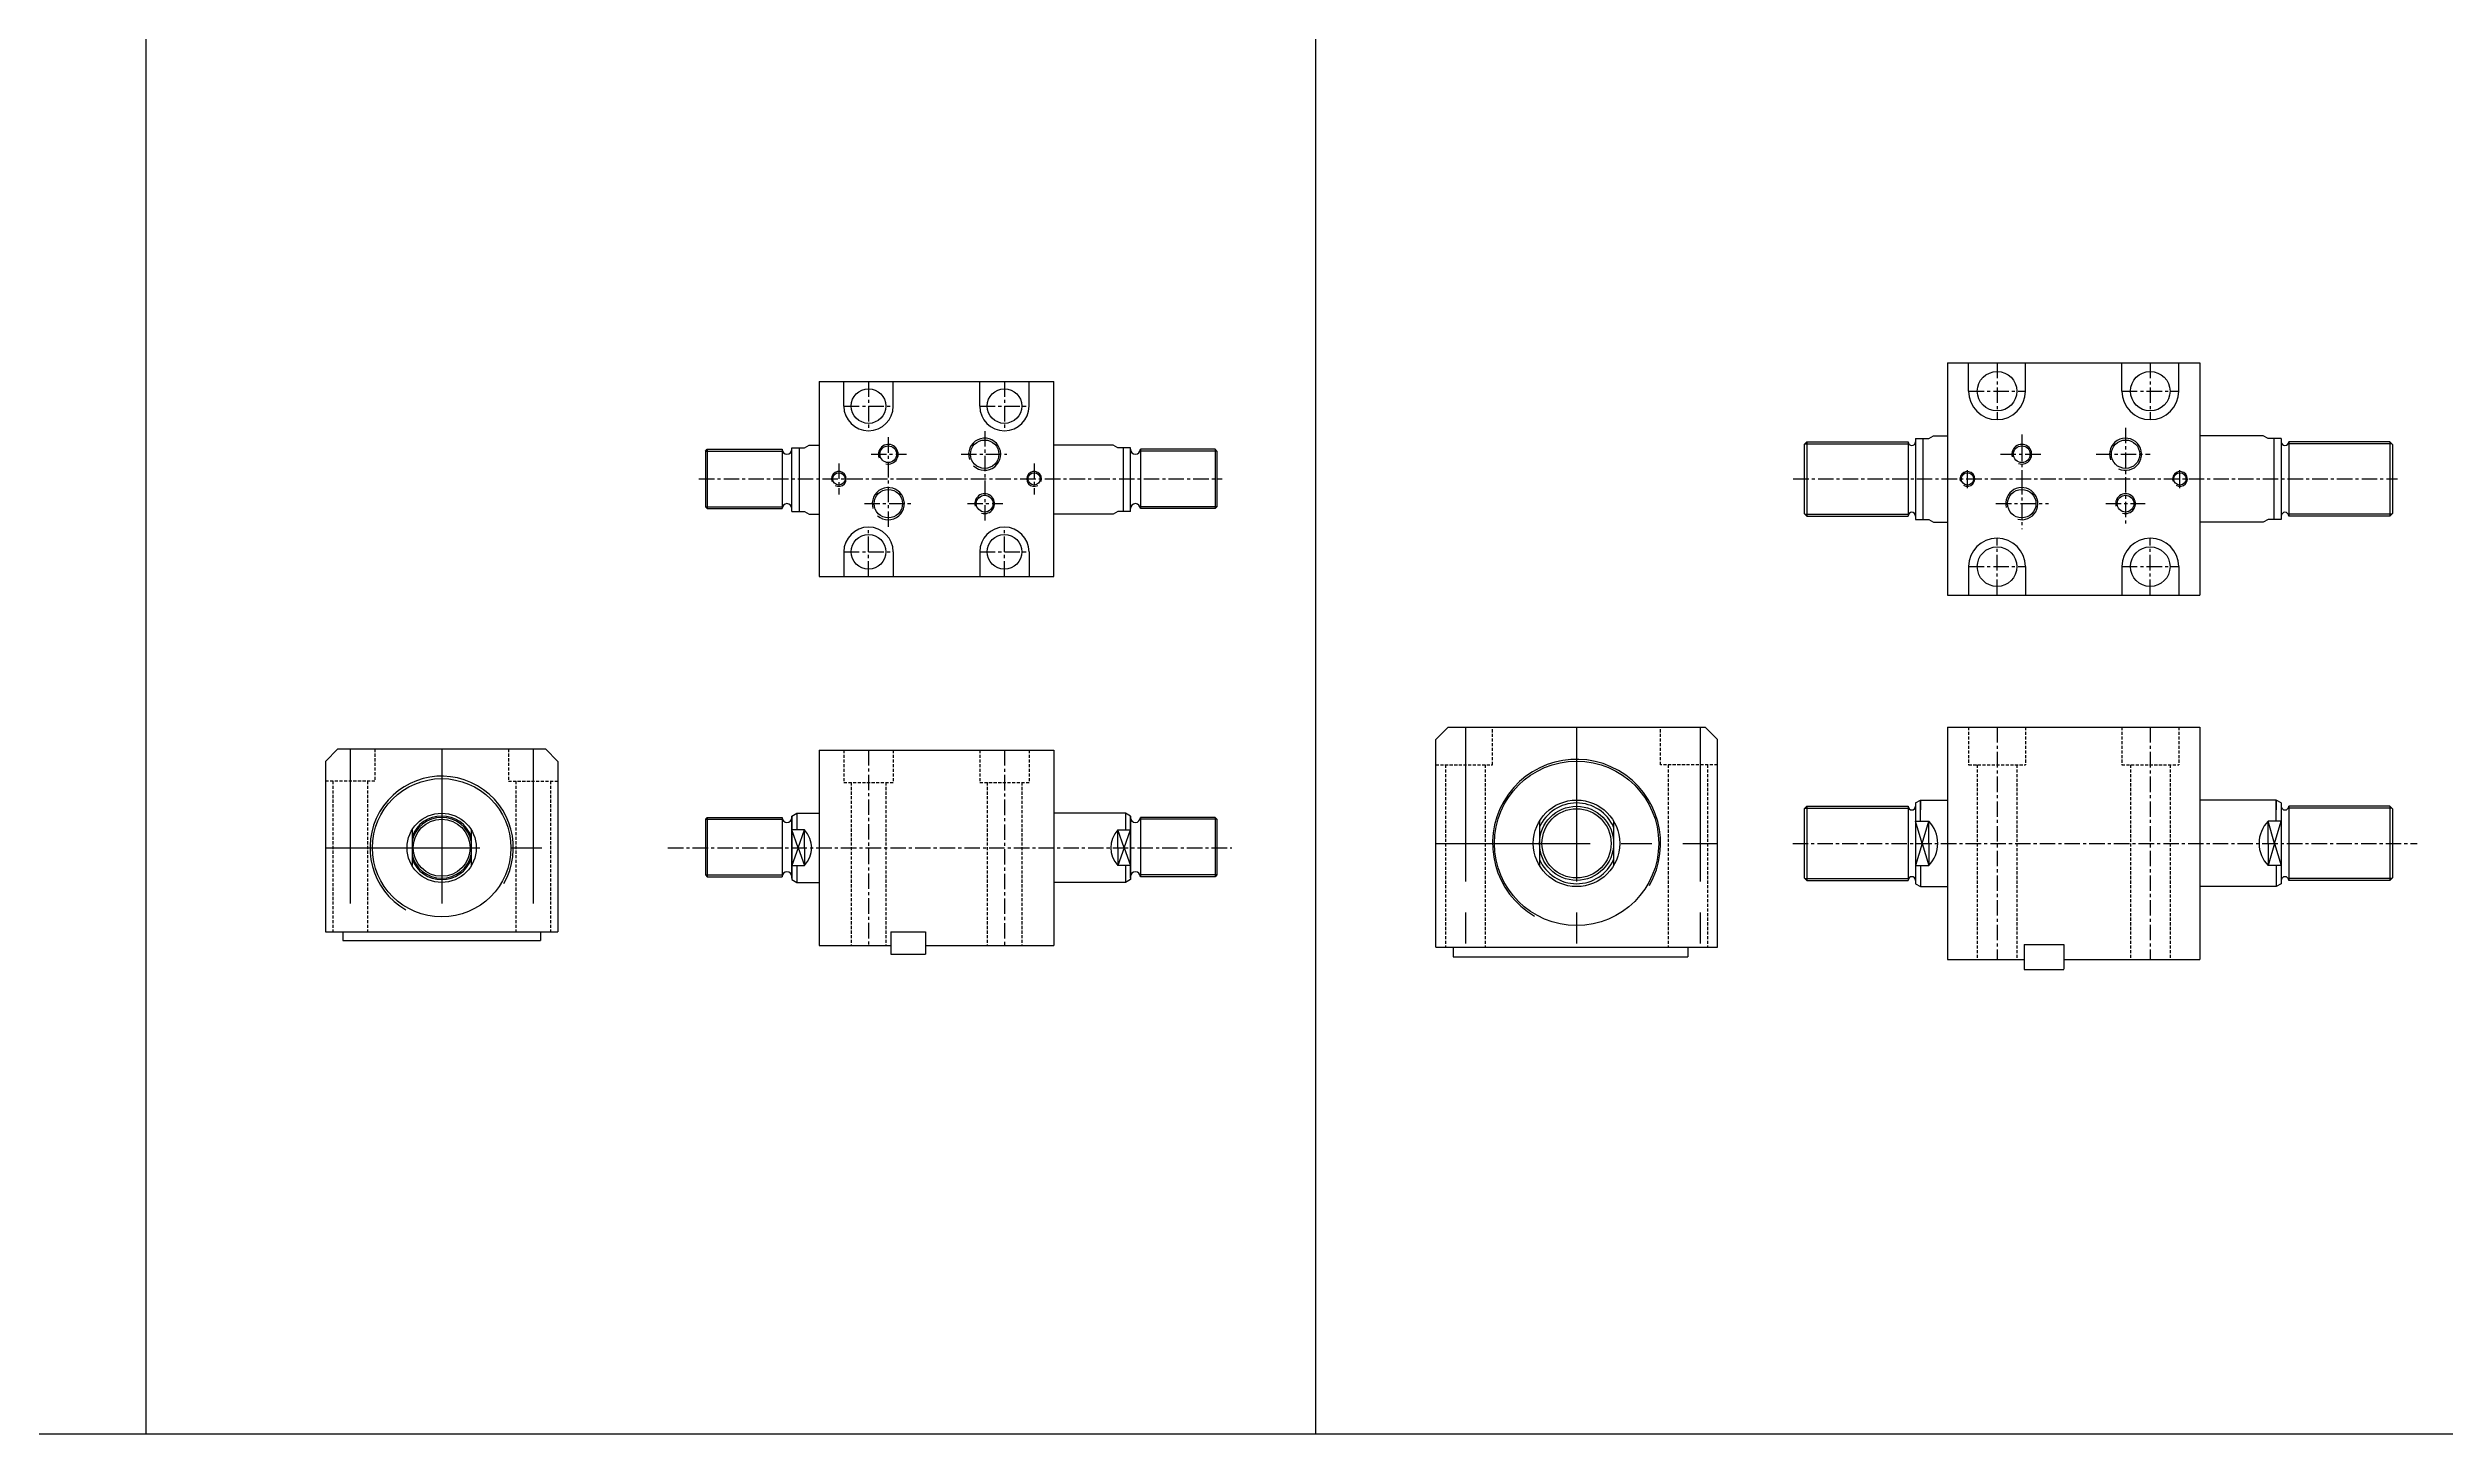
# Model space of a CAD drawing. Extents: x 0 to 3832, y 0 to 1298.
# Drawn here: x 1040 to 2009, y 0 to 561 of the extents above; entities that cross this region are included whole.
import ezdxf

# ---------------------------------------------------------------- set-up
doc = ezdxf.new("R2010")
doc.units = 0
doc.header["$LTSCALE"] = 5
doc.header["$MEASUREMENT"] = 0
doc.header["$PDMODE"] = 34
for name, pattern in [('CENTER', [2, 1.25, -0.25, 0.25, -0.25]), ('CENTERX2', [4, 2.5, -0.5, 0.5, -0.5]), ('HIDDEN', [0.375, 0.25, -0.125])]:
    doc.linetypes.add(name, pattern=pattern)
doc.layers.get('0').update_dxf_attribs({"linetype": 'CONTINUOUS'})
doc.layers.get('Defpoints').update_dxf_attribs({"linetype": 'CONTINUOUS'})
for name, color, linetype in [('CEN', 1, 'CENTERX2'), ('CL', 1, 'CENTER'), ('HIDDEN', 2, 'HIDDEN'), ('ML', 3, 'CONTINUOUS')]:
    doc.layers.add(name, color=color, linetype=linetype)
doc.styles.add('GHS', font='romans', dxfattribs={"bigfont": 'ghs'})
doc.styles.add('치수', font='romans.shx', dxfattribs={"width": 0.7, "oblique": 10, "bigfont": 'fhg.shx'})

msp = doc.modelspace()

# ---------------------------------------------------------------- linework, layer by layer
for p, q in [((1079.26, 0), (1079.26, 724)), ((1552.5, 0), (1552.5, 724)), ((1808.2, 433.57), (1808.2, 339.57)), ((1808.2, 433.57), (1910.2, 433.57)), ((1816.7, 422.07), (1816.7, 433.57)), ((1839.7, 422.07), (1839.7, 433.57)), ((1878.7, 422.07), (1878.7, 433.57)), ((1901.7, 422.07), (1901.7, 433.57)), ((1910.2, 433.57), (1910.2, 339.57)), ((1361.55, 416.07), (1361.55, 426.07)), ((1381.55, 416.07), (1381.55, 426.07)), ((1416.55, 416.07), (1416.55, 426.07)), ((1436.55, 416.07), (1436.55, 426.07)), ((1446.55, 347.07), (1446.55, 426.07)), ((1305.55, 397.82), (1306.3, 398.57)), ((1305.55, 397.82), (1305.55, 375.32)), ((1306.3, 398.57), (1336.55, 398.57)), ((1306.3, 398.57), (1306.3, 374.57)), ((1336.55, 398.57), (1336.55, 374.57)), ((1340.55, 373.43), (1340.55, 399.12)), ((1477.55, 373.43), (1477.55, 399.12)), ((1511.8, 398.57), (1481.55, 398.57)), ((1481.55, 398.57), (1481.55, 374.57)), ((1512.55, 397.82), (1511.8, 398.57)), ((1511.8, 398.57), (1511.8, 374.57)), ((1512.55, 397.82), (1512.55, 375.32)), ((1750.2, 400.57), (1751.2, 401.57)), ((1750.2, 400.57), (1750.2, 372.57)), ((1751.2, 401.57), (1792.2, 401.57)), ((1751.2, 401.57), (1751.2, 371.57)), ((1792.2, 401.57), (1792.2, 371.57)), ((1795.2, 402.91), (1795.2, 370.22)), ((1795.2, 402.91), (1800.54, 402.91)), ((1795.2, 402.91), (1795.2, 370.22)), ((1795.2, 402.57), (1795.2, 370.57)), ((1798.2, 402.91), (1798.2, 370.22)), ((1800.54, 402.91), (1802.54, 404.07)), ((1802.54, 404.07), (1808.2, 404.07)), ((1808.2, 400.07), (1808.2, 386.57)), ((1935.86, 404.07), (1910.2, 404.07)), ((1910.2, 400.07), (1910.2, 386.57)), ((1937.86, 402.91), (1935.86, 404.07)), ((1943.2, 402.91), (1937.86, 402.91)), ((1940.2, 402.91), (1940.2, 370.22)), ((1943.2, 402.91), (1943.2, 370.22)), ((1943.2, 402.91), (1943.2, 370.22)), ((1943.2, 402.57), (1943.2, 370.57)), ((1946.2, 401.57), (1946.2, 371.57)), ((1987.2, 401.57), (1946.2, 401.57)), ((1988.2, 400.57), (1987.2, 401.57)), ((1987.2, 401.57), (1987.2, 371.57)), ((1988.2, 400.57), (1988.2, 372.57)), ((1305.55, 375.32), (1306.3, 374.57)), ((1306.3, 374.57), (1336.55, 374.57)), ((1511.8, 374.57), (1481.55, 374.57)), ((1512.55, 375.32), (1511.8, 374.57)), ((1750.2, 372.57), (1751.2, 371.57)), ((1751.2, 371.57), (1792.2, 371.57)), ((1795.2, 370.22), (1800.54, 370.22)), ((1800.54, 370.22), (1802.54, 369.07)), ((1802.54, 369.07), (1808.2, 369.07)), ((1935.86, 369.07), (1910.2, 369.07)), ((1937.86, 370.22), (1935.86, 369.07)), ((1943.2, 370.22), (1937.86, 370.22)), ((1987.2, 371.57), (1946.2, 371.57)), ((1988.2, 372.57), (1987.2, 371.57)), ((1361.55, 357.07), (1361.55, 347.07)), ((1381.55, 357.07), (1381.55, 347.07)), ((1416.55, 357.07), (1416.55, 347.07)), ((1436.55, 357.07), (1436.55, 347.07)), ((1816.7, 351.07), (1816.7, 339.57)), ((1839.7, 351.07), (1839.7, 339.57)), ((1878.7, 351.07), (1878.7, 339.57)), ((1901.7, 351.07), (1901.7, 339.57)), ((1808.2, 339.57), (1910.2, 339.57)), ((1601.06, 281.09), (1606.06, 286.09)), ((1606.06, 286.09), (1710.06, 286.09)), ((1710.06, 286.09), (1715.06, 281.09)), ((1808.2, 286.09), (1808.2, 252.59)), ((1808.2, 286.09), (1910.2, 286.09)), ((1910.2, 286.09), (1910.2, 192.09)), ((1151.83, 272.28), (1156.83, 277.28)), ((1151.83, 272.28), (1151.83, 203.28)), ((1156.83, 277.28), (1240.83, 277.28)), ((1245.83, 272.28), (1240.83, 277.28)), ((1245.83, 272.28), (1245.83, 203.28)), ((1601.06, 197.09), (1601.06, 281.09)), ((1715.06, 197.09), (1715.06, 281.09)), ((1750.2, 253.09), (1751.2, 254.09)), ((1750.2, 253.09), (1750.2, 225.09)), ((1751.2, 254.09), (1792.2, 254.09)), ((1751.2, 254.09), (1751.2, 224.09)), ((1792.2, 254.09), (1792.2, 224.09)), ((1795.2, 255.44), (1797.2, 256.59)), ((1795.2, 255.44), (1795.2, 222.75)), ((1795.2, 255.09), (1795.2, 223.09)), ((1797.2, 256.59), (1808.2, 256.59)), ((1797.2, 256.59), (1797.2, 252.59)), ((1797.2, 248.11), (1797.2, 256.59)), ((1797.2, 248.11), (1797.2, 256.59)), ((1808.2, 252.59), (1808.2, 192.09)), ((1941.2, 256.59), (1910.2, 256.59)), ((1941.2, 256.59), (1941.2, 252.59)), ((1943.2, 255.44), (1941.2, 256.59)), ((1941.2, 248.11), (1941.2, 256.59)), ((1941.2, 248.11), (1941.2, 256.59)), ((1943.2, 255.44), (1943.2, 222.75)), ((1943.2, 255.09), (1943.2, 223.09)), ((1946.2, 254.09), (1946.2, 224.09)), ((1987.2, 254.09), (1946.2, 254.09)), ((1988.2, 253.09), (1987.2, 254.09)), ((1987.2, 254.09), (1987.2, 224.09)), ((1988.2, 253.09), (1988.2, 225.09)), ((1305.55, 248.82), (1306.3, 249.57)), ((1305.55, 248.82), (1305.55, 226.32)), ((1306.3, 249.57), (1336.55, 249.57)), ((1306.3, 249.57), (1306.3, 225.57)), ((1336.55, 249.57), (1336.55, 225.57)), ((1340.55, 225.01), (1340.55, 250.12)), ((1340.55, 249.84), (1340.55, 225.3)), ((1477.55, 225.01), (1477.55, 250.12)), ((1477.55, 249.84), (1477.55, 225.3)), ((1511.8, 249.57), (1481.55, 249.57)), ((1481.55, 249.57), (1481.55, 225.57)), ((1512.55, 248.82), (1511.8, 249.57)), ((1511.8, 249.57), (1511.8, 225.57)), ((1512.55, 248.82), (1512.55, 226.32)), ((1643.06, 248.11), (1643.06, 230.08)), ((1673.06, 248.11), (1673.06, 230.08)), ((1795.2, 248.11), (1800.54, 248.11)), ((1800.54, 239.09), (1800.54, 248.11)), ((1937.86, 239.09), (1937.86, 248.11)), ((1943.2, 248.11), (1937.86, 248.11)), ((1800.54, 239.09), (1800.54, 230.08)), ((1937.86, 239.09), (1937.86, 230.08)), ((1305.55, 226.32), (1306.3, 225.57)), ((1306.3, 225.57), (1336.55, 225.57)), ((1511.8, 225.57), (1481.55, 225.57)), ((1512.55, 226.32), (1511.8, 225.57)), ((1750.2, 225.09), (1751.2, 224.09)), ((1751.2, 224.09), (1792.2, 224.09)), ((1795.2, 230.08), (1800.54, 230.08)), ((1797.2, 230.08), (1797.2, 221.59)), ((1797.2, 230.08), (1797.2, 221.59)), ((1943.2, 230.08), (1937.86, 230.08)), ((1941.2, 230.08), (1941.2, 221.59)), ((1941.2, 230.08), (1941.2, 221.59)), ((1987.2, 224.09), (1946.2, 224.09)), ((1988.2, 225.09), (1987.2, 224.09)), ((1795.2, 222.75), (1797.2, 221.59)), ((1797.2, 221.59), (1808.2, 221.59)), ((1941.2, 221.59), (1910.2, 221.59)), ((1943.2, 222.75), (1941.2, 221.59)), ((1151.83, 203.28), (1245.83, 203.28)), ((1158.83, 203.28), (1158.83, 199.78)), ((1158.83, 199.78), (1238.83, 199.78)), ((1225.98, 203.28), (1245.83, 203.28)), ((1238.83, 203.28), (1238.83, 199.78)), ((1601.06, 197.09), (1715.06, 197.09)), ((1608.06, 197.09), (1608.06, 193.09)), ((1703.06, 197.09), (1703.06, 193.09)), ((1839.2, 198.09), (1855.2, 198.09)), ((1839.2, 198.09), (1839.2, 188.09)), ((1855.2, 198.09), (1855.2, 188.11)), ((1608.06, 193.09), (1703.06, 193.09)), ((1808.2, 192.09), (1839.2, 192.09)), ((1839.2, 188.09), (1855.2, 188.09)), ((1855.2, 192.09), (1910.2, 192.09)), ((2594, 0), (0, 0))]:
    msp.add_line(p, q)
at = {"color": 7}
for p, q in [((1351.55, 426.07), (1446.55, 426.07)), ((1351.55, 426.07), (1351.55, 347.07)), ((1340.55, 399.12), (1345.6, 399.12)), ((1343.55, 399.12), (1343.55, 373.43)), ((1345.6, 399.12), (1347.6, 400.28)), ((1347.6, 400.28), (1351.55, 400.28)), ((1470.49, 400.28), (1446.55, 400.28)), ((1472.49, 399.12), (1470.49, 400.28)), ((1477.55, 399.12), (1472.49, 399.12)), ((1474.55, 399.12), (1474.55, 373.43)), ((1340.55, 373.43), (1345.6, 373.43)), ((1345.6, 373.43), (1347.6, 372.28)), ((1347.6, 372.28), (1351.55, 372.28)), ((1470.49, 372.28), (1446.55, 372.28)), ((1472.49, 373.43), (1470.49, 372.28)), ((1477.55, 373.43), (1472.49, 373.43)), ((1351.55, 347.07), (1446.55, 347.07)), ((1351.55, 276.78), (1446.55, 276.78)), ((1351.55, 276.78), (1351.55, 237.28)), ((1446.55, 276.78), (1446.55, 197.78)), ((1340.55, 250.12), (1342.55, 251.28)), ((1340.55, 250.12), (1340.55, 224.43)), ((1345.6, 244.49), (1340.55, 244.49)), ((1342.55, 251.28), (1351.55, 251.28)), ((1342.55, 251.28), (1342.55, 244.49)), ((1345.6, 237.28), (1345.6, 244.49)), ((1475.55, 251.28), (1446.55, 251.28)), ((1472.49, 237.28), (1472.49, 244.49)), ((1472.49, 244.49), (1477.55, 244.49)), ((1477.55, 250.12), (1475.55, 251.28)), ((1475.55, 251.28), (1475.55, 244.49)), ((1477.55, 250.12), (1477.55, 224.43)), ((1345.6, 237.28), (1345.6, 230.07)), ((1351.55, 237.28), (1351.55, 197.78)), ((1472.49, 237.28), (1472.49, 230.07)), ((1340.55, 230.07), (1345.6, 230.07)), ((1340.55, 224.43), (1342.55, 223.28)), ((1342.55, 230.07), (1342.55, 223.28)), ((1342.55, 223.28), (1351.55, 223.28)), ((1475.55, 223.28), (1446.55, 223.28)), ((1477.55, 230.07), (1472.49, 230.07)), ((1475.55, 230.07), (1475.55, 223.28)), ((1477.55, 224.43), (1475.55, 223.28)), ((1351.55, 197.78), (1380.55, 197.78)), ((1380.55, 203.28), (1394.55, 203.28)), ((1380.55, 203.28), (1380.55, 194.28)), ((1380.55, 194.28), (1394.55, 194.28)), ((1394.55, 203.28), (1394.55, 194.28)), ((1394.55, 197.78), (1446.55, 197.78))]:
    msp.add_line(p, q, dxfattribs=at)
at = {"color": 3}
for p, q in [((1305.55, 397.82), (1336.69, 397.82)), ((1512.55, 397.82), (1481.4, 397.82)), ((1750.45, 400.82), (1792.2, 400.82)), ((1792.2, 400.82), (1792.36, 400.91)), ((1946.2, 400.82), (1946.05, 400.91)), ((1987.95, 400.82), (1946.2, 400.82)), ((1305.55, 375.32), (1336.69, 375.32)), ((1512.55, 375.32), (1481.4, 375.32)), ((1750.45, 372.32), (1792.2, 372.32)), ((1792.2, 372.32), (1792.36, 372.23)), ((1946.2, 372.32), (1946.05, 372.23)), ((1987.95, 372.32), (1946.2, 372.32)), ((1750.45, 253.34), (1792.2, 253.34)), ((1792.2, 253.34), (1792.36, 253.43)), ((1946.2, 253.34), (1946.05, 253.43)), ((1987.95, 253.34), (1946.2, 253.34)), ((1305.55, 248.82), (1336.69, 248.82)), ((1512.55, 248.82), (1481.4, 248.82)), ((1305.55, 226.32), (1336.69, 226.32)), ((1512.55, 226.32), (1481.4, 226.32)), ((1750.45, 224.84), (1792.2, 224.84)), ((1792.2, 224.84), (1792.36, 224.75)), ((1946.2, 224.84), (1946.05, 224.75)), ((1987.95, 224.84), (1946.2, 224.84))]:
    msp.add_line(p, q, dxfattribs=at)
for centre, radius in [((1828.2, 422.07), 8), ((1890.2, 422.07), 8), ((1371.55, 416.07), 7), ((1426.55, 416.07), 7), ((1371.55, 357.07), 7), ((1426.55, 357.07), 7), ((1828.2, 351.07), 8), ((1890.2, 351.07), 8), ((1658.06, 239.09), 33.25), ((1198.83, 237.28), 28), ((1658.06, 239.09), 17.5), ((1658.06, 239.09), 14), ((1198.83, 237.28), 11.54)]:
    msp.add_circle(centre, radius)
at = {"color": 7}
for centre, radius in [((1379.55, 396.57), 3.38), ((1418.55, 396.57), 5.75), ((1838.2, 396.57), 3.38), ((1880.2, 396.57), 5.75), ((1359.55, 386.57), 2.5), ((1816.2, 386.57), 2.5), ((1902.2, 386.57), 2.5), ((1379.55, 376.57), 5.75), ((1418.55, 376.57), 3.38), ((1838.2, 376.57), 5.75), ((1880.2, 376.57), 3.38)]:
    msp.add_circle(centre, radius, dxfattribs=at)
for centre, radius, start, end in [((1828.2, 422.07), 11.5, 180, 0), ((1890.2, 422.07), 11.5, 180, 0), ((1371.55, 416.07), 10, 180, 0), ((1426.55, 416.07), 10, 180, 0), ((1338.55, 398.57), 2, 180, 0), ((1479.55, 398.57), 2, 180, 0), ((1793.7, 401.57), 1.5, 180, 0), ((1944.7, 401.57), 1.5, 180, 0), ((1338.55, 374.57), 2, 0, 180), ((1479.55, 374.57), 2, 0, 180), ((1793.7, 371.57), 1.5, 0, 180), ((1944.7, 371.57), 1.5, 360, 180), ((1371.55, 357.07), 10, 0, 180), ((1426.55, 357.07), 10, 0, 180), ((1828.2, 351.07), 11.5, 0, 180), ((1890.2, 351.07), 11.5, 0, 180), ((1658.06, 239.09), 16.35, 23.4086, 156.5914), ((1793.7, 254.09), 1.5, 180, 0), ((1944.7, 254.09), 1.5, 180, 0), ((1198.83, 237.28), 12.85, 20.9017, 159.0983), ((1338.55, 249.57), 2, 180, 0), ((1479.55, 249.57), 2, 180, 0), ((1791.18, 239.05), 13.02, 0.17243, 44.03479), ((1947.23, 239.05), 13.02, 135.96521, 179.82757), ((1791.18, 239.13), 13.02, 315.96521, 359.82757), ((1947.23, 239.13), 13.02, 180.17243, 224.03479), ((1198.83, 237.28), 12.85, 200.9017, 339.0983), ((1338.55, 225.57), 2, 0, 180), ((1479.55, 225.57), 2, 0, 180), ((1658.06, 239.09), 16.35, 203.4086, 336.5914), ((1793.7, 224.09), 1.5, 0, 180), ((1944.7, 224.09), 1.5, 360, 180)]:
    msp.add_arc(centre, radius, start, end)
for centre, radius, start, end in [((1438.55, 386.58), 3, 340.56678, 299.7281), ((1338.25, 237.28), 10.3, 315.56707, 44.43293), ((1479.85, 237.28), 10.3, 135.56707, 224.43293)]:
    msp.add_arc(centre, radius, start, end, dxfattribs=at)
at = {"color": 3}
for centre, radius in [((1658.06, 239.09), 34), ((1198.83, 237.28), 29)]:
    msp.add_arc(centre, radius, 330, 240, dxfattribs=at)
at = {"layer": 'CEN'}
for p, q in [((1816.2, 382.82), (1816.2, 390.1)), ((1902.2, 382.82), (1902.2, 390.1))]:
    msp.add_line(p, q, dxfattribs=at)
at = {"layer": 'CL', "ltscale": 10}
for p, q in [((1613.06, 286.09), (1613.06, 197.09)), ((1658.06, 286.09), (1658.06, 197.09)), ((1708.06, 286.09), (1708.06, 197.09)), ((1161.83, 277.28), (1161.83, 203.28)), ((1198.83, 277.28), (1198.83, 203.28)), ((1235.83, 277.28), (1235.83, 203.28)), ((1151.83, 237.28), (1245.83, 237.28)), ((1601.06, 239.09), (1715.06, 239.09))]:
    msp.add_line(p, q, dxfattribs=at)
at = {"layer": 'Defpoints', "color": 0, "linetype": 'ByBlock'}
for p in [(1379.55, 366.58), (1418.55, 367.47)]:
    msp.add_point(p, dxfattribs=at)
at = {"layer": 'HIDDEN'}
for p, q in [((1624.06, 270.89), (1624.06, 286.09)), ((1692.06, 270.89), (1692.06, 286.09)), ((1816.7, 286.09), (1816.7, 270.89)), ((1839.7, 286.09), (1839.7, 270.89)), ((1878.7, 286.09), (1878.7, 270.89)), ((1901.7, 286.09), (1901.7, 270.89)), ((1171.83, 277.28), (1171.83, 264.28)), ((1225.83, 277.28), (1225.83, 264.28)), ((1361.55, 276.78), (1361.55, 263.78)), ((1381.55, 276.78), (1381.55, 263.78)), ((1416.55, 276.78), (1416.55, 263.78)), ((1436.55, 276.78), (1436.55, 263.78)), ((1171.83, 264.28), (1151.83, 264.28)), ((1154.83, 264.28), (1154.83, 203.28)), ((1168.83, 264.28), (1168.83, 203.28)), ((1225.83, 264.28), (1245.83, 264.28)), ((1228.83, 264.28), (1228.83, 203.28)), ((1242.83, 264.28), (1242.83, 203.28)), ((1361.55, 263.78), (1381.55, 263.78)), ((1364.55, 263.78), (1364.55, 197.78)), ((1378.55, 263.78), (1378.55, 197.78)), ((1416.55, 263.78), (1436.55, 263.78)), ((1419.55, 263.78), (1419.55, 197.78)), ((1433.55, 263.78), (1433.55, 197.78)), ((1601.06, 270.89), (1624.06, 270.89)), ((1605.06, 270.89), (1605.06, 197.09)), ((1621.06, 270.89), (1621.06, 197.09)), ((1715.06, 270.89), (1692.06, 270.89)), ((1695.06, 270.89), (1695.06, 197.09)), ((1711.06, 270.89), (1711.06, 197.09)), ((1816.7, 270.89), (1839.7, 270.89)), ((1820.2, 270.89), (1820.2, 192.09)), ((1836.2, 270.89), (1836.2, 192.09)), ((1878.7, 270.89), (1901.7, 270.89)), ((1882.2, 270.89), (1882.2, 192.09)), ((1898.2, 270.89), (1898.2, 192.09))]:
    msp.add_line(p, q, dxfattribs=at)
at = {"layer": 'ML', "color": 1, "linetype": 'CENTER'}
for p, q in [((1828.2, 433.57), (1828.2, 410.57)), ((1890.2, 433.57), (1890.2, 410.57)), ((1371.55, 426.07), (1371.55, 406.07)), ((1426.55, 426.07), (1426.55, 406.07)), ((1816.7, 422.07), (1839.7, 422.07)), ((1878.7, 422.07), (1901.7, 422.07)), ((1361.55, 416.07), (1381.55, 416.07)), ((1416.55, 416.07), (1436.55, 416.07)), ((1880.2, 407.29), (1880.2, 368.58)), ((1379.55, 403.44), (1379.55, 366.58)), ((1418.55, 405.95), (1418.55, 369.47)), ((1838.2, 404.53), (1838.2, 400.07)), ((1838.2, 400.07), (1838.2, 386.57)), ((1359.55, 392.83), (1359.55, 380.28)), ((1372.57, 396.57), (1386.86, 396.57)), ((1409.03, 396.57), (1427.58, 396.57)), ((1438.55, 392.84), (1438.55, 380.29)), ((1829.6, 396.57), (1846.9, 396.57)), ((1868.27, 396.57), (1890.19, 396.57)), ((1302.94, 386.57), (1514.67, 386.57)), ((1745.75, 386.57), (1990.26, 386.57)), ((1838.2, 386.57), (1838.2, 366.27)), ((1369.86, 376.57), (1388.99, 376.57)), ((1411.54, 376.57), (1425.84, 376.57)), ((1827.75, 376.57), (1848.97, 376.57)), ((1872.19, 376.57), (1888.11, 376.57)), ((1371.55, 347.07), (1371.55, 367.07)), ((1426.55, 347.07), (1426.55, 367.07)), ((1828.2, 339.57), (1828.2, 362.57)), ((1890.2, 339.57), (1890.2, 362.57)), ((1361.55, 357.07), (1381.55, 357.07)), ((1416.55, 357.07), (1436.55, 357.07)), ((1816.7, 351.07), (1839.7, 351.07)), ((1878.7, 351.07), (1901.7, 351.07)), ((1828.2, 286.09), (1828.2, 192.09)), ((1890.2, 286.09), (1890.2, 192.09)), ((1371.55, 276.87), (1371.55, 197.68)), ((1426.55, 276.78), (1426.55, 197.78)), ((1290.39, 237.28), (1518.56, 237.28)), ((1745.5, 239.09), (1998.17, 239.09))]:
    msp.add_line(p, q, dxfattribs=at)
at = {"layer": 'ML', "color": 7}
for p, q in [((1186.83, 244.49), (1186.83, 230.07)), ((1210.83, 244.49), (1210.83, 230.07))]:
    msp.add_line(p, q, dxfattribs=at)
at = {"layer": 'ML'}
for p, q in [((1343.08, 237.28), (1340.55, 244.49)), ((1343.08, 237.28), (1345.6, 244.49)), ((1475.02, 237.28), (1472.49, 244.49)), ((1475.02, 237.28), (1477.55, 244.49)), ((1797.87, 239.09), (1795.2, 248.11)), ((1797.87, 239.09), (1800.54, 248.11)), ((1940.53, 239.09), (1937.86, 248.11)), ((1940.53, 239.09), (1943.2, 248.11)), ((1198.83, 237.28), (1198.83, 237.28)), ((1343.08, 237.28), (1340.55, 230.07)), ((1343.08, 237.28), (1345.6, 230.07)), ((1475.02, 237.28), (1472.49, 230.07)), ((1475.02, 237.28), (1477.55, 230.07)), ((1797.87, 239.09), (1795.2, 230.08)), ((1797.87, 239.09), (1800.54, 230.08)), ((1940.53, 239.09), (1937.86, 230.08)), ((1940.53, 239.09), (1943.2, 230.08))]:
    msp.add_line(p, q, dxfattribs=at)
for centre, radius in [((1438.55, 386.58), 2.5), ((1658.06, 239.09), 15)]:
    msp.add_circle(centre, radius, dxfattribs=at)
at = {"layer": 'ML', "color": 7}
msp.add_circle((1198.83, 237.28), 14, dxfattribs=at)
at = {"layer": 'ML'}
for centre, radius, start, end in [((1379.55, 396.57), 4, 254.81926, 200.5577), ((1418.55, 396.57), 6.5, 225.69804, 198.6031), ((1838.2, 396.57), 4, 251.2851, 194.34009), ((1880.2, 396.57), 6.5, 244.15299, 199.98067), ((1359.55, 386.57), 3, 240.2719, 199.43322), ((1816.2, 386.57), 3, 238.79295, 198.27325), ((1902.2, 386.57), 3, 238.79295, 198.27325), ((1379.55, 376.57), 6.5, 228.47394, 197.50074), ((1418.55, 376.57), 4, 251.2851, 194.34009), ((1838.2, 376.57), 6.5, 255.37948, 194.04628), ((1880.2, 376.57), 4, 251.2851, 194.34009), ((1198.83, 237.28), 12.29, 12.44353, 167.55647), ((1198.83, 237.28), 12.29, 192.44353, 347.55647)]:
    msp.add_arc(centre, radius, start, end, dxfattribs=at)

# ---------------------------------------------------------------- texts
at = {"layer": 'ML', "color": 2}
for s, insert, char_height, attachment_point, style in [('\\A1;', (1684.45, 378.01), 3, 6, 'GHS'), ('\\A1;', (1263.75, 367.04), 3, 6, 'GHS'), ('\\A1;', (1869.08, 353.54), 3, 6, 'GHS'), ('\\A1;           ', (1166.37, 290.07), 3.2, 9, '치수')]:
    msp.add_mtext(s, dxfattribs=dict(at, insert=insert, char_height=char_height, attachment_point=attachment_point, style=style))

doc.saveas('drawing.dxf')
